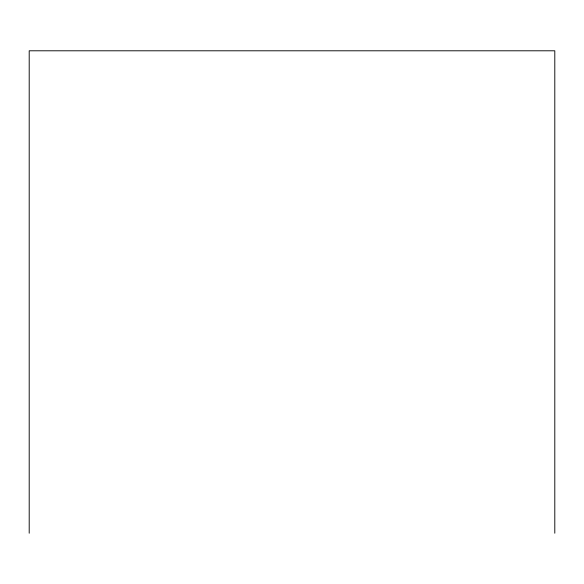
<?xml version="1.0" encoding="UTF-8"?>
<svg xmlns="http://www.w3.org/2000/svg" width="584" height="584" viewBox="0 0 584 584"><rect width="100%" height="100%" fill="white"/><g stroke="black" fill="none" stroke-linecap="round" stroke-linejoin="round"><path stroke-width="0.88" d="M554.8 533.207L554.8 50.793L29.2 50.793L29.2 533.207"/></g></svg>
